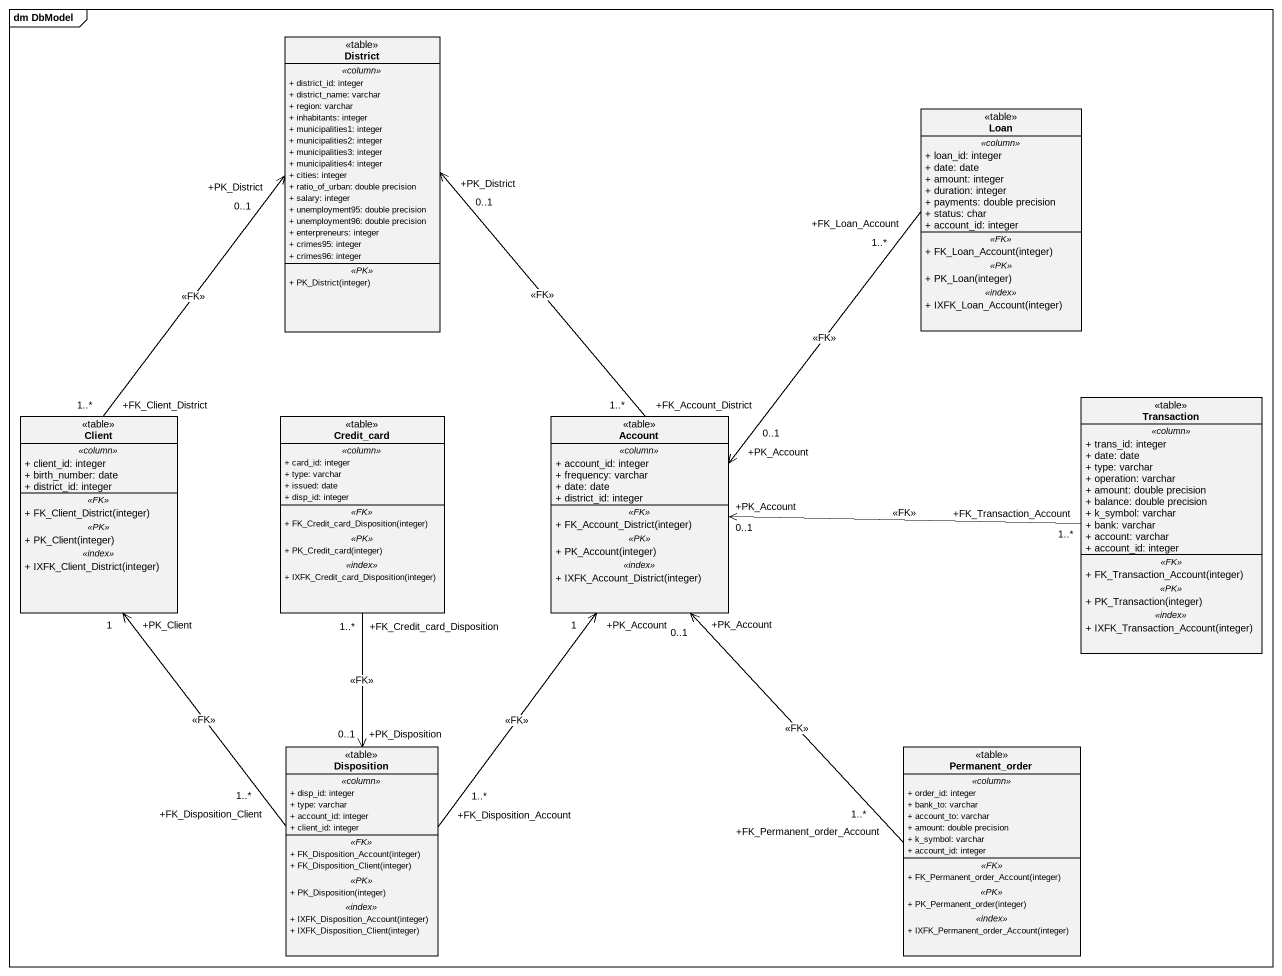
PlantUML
@startuml
mainframe dm DbModel
hide circle
hide empty members
skinparam classAttributeIconSize 0
class District <<table>> {
  .. <<column>> ..
  + district_id: integer
  + district_name: varchar
  + region: varchar
  + inhabitants: integer
  + municipalities1: integer
  + municipalities2: integer
  + municipalities3: integer
  + municipalities4: integer
  + cities: integer
  + ratio_of_urban: double precision
  + salary: integer
  + unemployment95: double precision
  + unemployment96: double precision
  + enterpreneurs: integer
  + crimes95: integer
  + crimes96: integer
  .. <<PK>> ..
  + PK_District(integer)
}
class Loan <<table>> {
  .. <<column>> ..
  + loan_id: integer
  + date: date
  + amount: integer
  + duration: integer
  + payments: double precision
  + status: char
  + account_id: integer
  .. <<FK>> ..
  + FK_Loan_Account(integer)
  .. <<PK>> ..
  + PK_Loan(integer)
  .. <<index>> ..
  + IXFK_Loan_Account(integer)
}
class Client <<table>> {
  .. <<column>> ..
  + client_id: integer
  + birth_number: date
  + district_id: integer
  .. <<FK>> ..
  + FK_Client_District(integer)
  .. <<PK>> ..
  + PK_Client(integer)
  .. <<index>> ..
  + IXFK_Client_District(integer)
}
class Credit_card <<table>> {
  .. <<column>> ..
  + card_id: integer
  + type: varchar
  + issued: date
  + disp_id: integer
  .. <<FK>> ..
  + FK_Credit_card_Disposition(integer)
  .. <<PK>> ..
  + PK_Credit_card(integer)
  .. <<index>> ..
  + IXFK_Credit_card_Disposition(integer)
}
class Account <<table>> {
  .. <<column>> ..
  + account_id: integer
  + frequency: varchar
  + date: date
  + district_id: integer
  .. <<FK>> ..
  + FK_Account_District(integer)
  .. <<PK>> ..
  + PK_Account(integer)
  .. <<index>> ..
  + IXFK_Account_District(integer)
}
class Transaction <<table>> {
  .. <<column>> ..
  + trans_id: integer
  + date: date
  + type: varchar
  + operation: varchar
  + amount: double precision
  + balance: double precision
  + k_symbol: varchar
  + bank: varchar
  + account: varchar
  + account_id: integer
  .. <<FK>> ..
  + FK_Transaction_Account(integer)
  .. <<PK>> ..
  + PK_Transaction(integer)
  .. <<index>> ..
  + IXFK_Transaction_Account(integer)
}
class Disposition <<table>> {
  .. <<column>> ..
  + disp_id: integer
  + type: varchar
  + account_id: integer
  + client_id: integer
  .. <<FK>> ..
  + FK_Disposition_Account(integer)
  + FK_Disposition_Client(integer)
  .. <<PK>> ..
  + PK_Disposition(integer)
  .. <<index>> ..
  + IXFK_Disposition_Account(integer)
  + IXFK_Disposition_Client(integer)
}
class Permanent_order <<table>> {
  .. <<column>> ..
  + order_id: integer
  + bank_to: varchar
  + account_to: varchar
  + amount: double precision
  + k_symbol: varchar
  + account_id: integer
  .. <<FK>> ..
  + FK_Permanent_order_Account(integer)
  .. <<PK>> ..
  + PK_Permanent_order(integer)
  .. <<index>> ..
  + IXFK_Permanent_order_Account(integer)
}
Loan "+FK_Loan_Account\n1..*" --> "+PK_Account\n0..1" Account : <<FK>>
Client "+FK_Client_District\n1..*" -up-> "+PK_District\n0..1" District : <<FK>>
Credit_card "+FK_Credit_card_Disposition\n1..*" --> "+PK_Disposition\n0..1" Disposition : <<FK>>
Account "+FK_Account_District\n1..*" -up-> "+PK_District\n0..1" District : <<FK>>
Transaction "+FK_Transaction_Account\n1..*" -left-> "+PK_Account\n0..1" Account : <<FK>>
Disposition "+FK_Disposition_Client\n1..*" -up-> "+PK_Client\n1" Client : <<FK>>
Disposition "+FK_Disposition_Account\n1..*" -up-> "+PK_Account\n1" Account : <<FK>>
Permanent_order "+FK_Permanent_order_Account\n1..*" -up-> "+PK_Account\n0..1" Account : <<FK>>
@enduml
